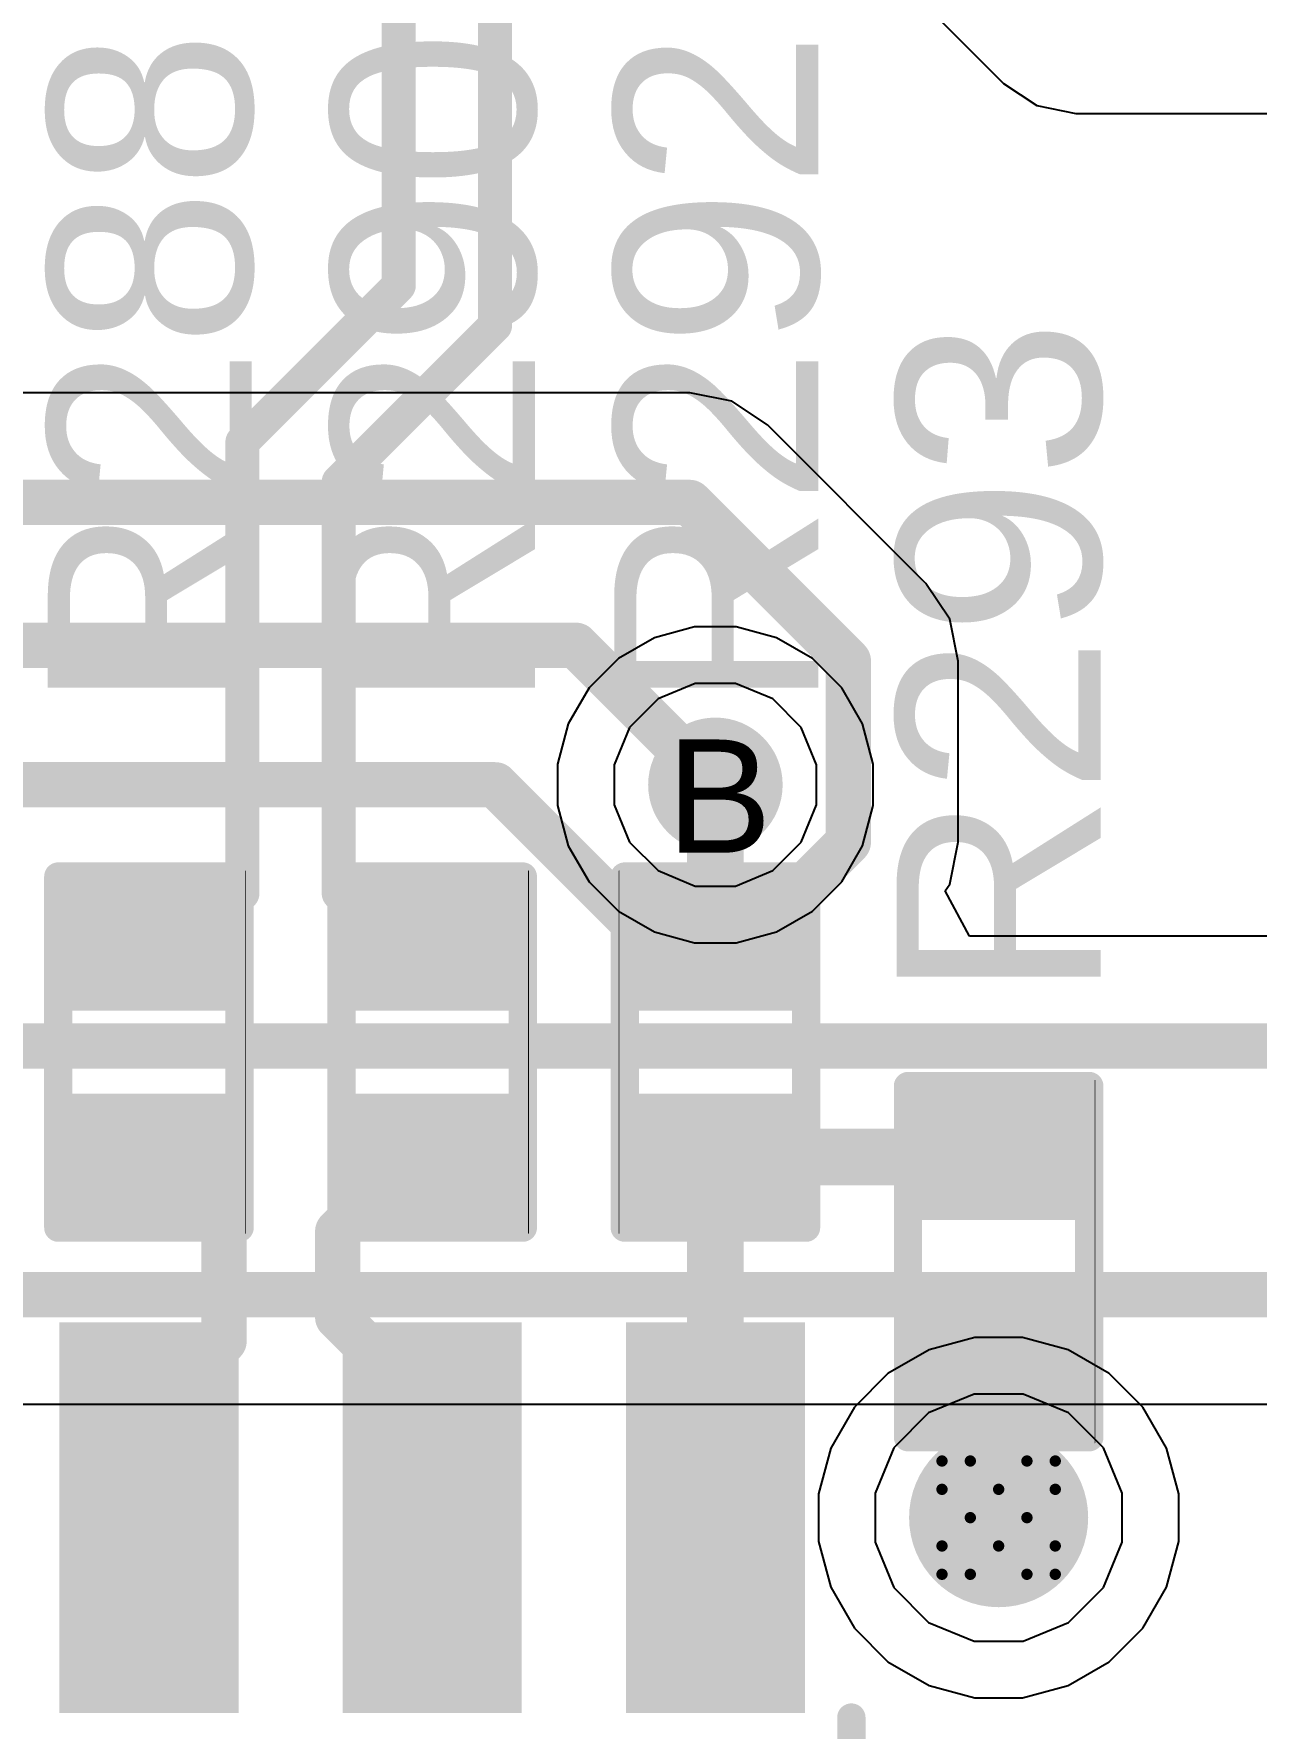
# Model space of a CAD drawing. Header units: inches. Extents: x 0 to 5379, y 0 to 5429.
# Drawn here: x 277.1 to 282.58, y 94.25 to 101.84 of the extents above; entities that cross this region are included whole.
import ezdxf

# ---------------------------------------------------------------- set-up
doc = ezdxf.new("R2010")
doc.units = ezdxf.units.IN
for name, color, linetype in [('Bottom Layer', 5, 'Continuous'), ('Bottom Solder', 6, 'Continuous'), ('Drill Drawing', 1, 'Continuous'), ('GND01', 16, 'Continuous'), ('GND02', 76, 'Continuous'), ('PWR', 156, 'Continuous'), ('SIG 01', 90, 'Continuous'), ('Top Layer', 1, 'Continuous'), ('Top Overlay', 2, 'Continuous'), ('Top Paste', 8, 'Continuous'), ('Top Solder', 216, 'Continuous'), ('Via Holes', 16, 'Continuous')]:
    doc.layers.add(name, color=color, linetype=linetype)
doc.styles.add('Arial', font='', dxfattribs={"height": 0.2})
doc.styles.get('Arial').set_extended_font_data('Arial')

# ---------------------------------------------------------------- blocks, each defined once
blk = doc.blocks.new('SOIC_8_0_154___3_90___W______144')
at = {"layer": 'Top Layer'}
for points in [[(-3.475, 1.605), (-3.475, 2.205), (-1.925, 2.205), (-1.925, 1.605)], [(1.925, 1.605), (1.925, 2.205), (3.475, 2.205), (3.475, 1.605)], [(-3.475, 0.335), (-3.475, 0.935), (-1.925, 0.935), (-1.925, 0.335)], [(1.925, 0.335), (1.925, 0.935), (3.475, 0.935), (3.475, 0.335)], [(-3.475, -0.935), (-3.475, -0.335), (-1.925, -0.335), (-1.925, -0.935)], [(1.925, -0.935), (1.925, -0.335), (3.475, -0.335), (3.475, -0.935)], [(-3.475, -2.205), (-3.475, -1.605), (-1.925, -1.605), (-1.925, -2.205)], [(1.925, -2.205), (1.925, -1.605), (3.475, -1.605), (3.475, -2.205)]]:
    blk.add_hatch(color=1, dxfattribs=at).paths.add_polyline_path(points)
at = {"layer": 'Top Overlay'}
blk.add_hatch(color=2, dxfattribs=at).paths.add_polyline_path([(-1.8387, 1.6244), (-1.4831, 1.6244), (-1.4831, 2.2086), (-1.8387, 2.2086)])
at = {"layer": 'Top Paste'}
for points in [[(-3.475, 1.605), (-3.475, 2.205), (-1.925, 2.205), (-1.925, 1.605)], [(1.925, 1.605), (1.925, 2.205), (3.475, 2.205), (3.475, 1.605)], [(-3.475, 0.335), (-3.475, 0.935), (-1.925, 0.935), (-1.925, 0.335)], [(1.925, 0.335), (1.925, 0.935), (3.475, 0.935), (3.475, 0.335)], [(-3.475, -0.935), (-3.475, -0.335), (-1.925, -0.335), (-1.925, -0.935)], [(1.925, -0.935), (1.925, -0.335), (3.475, -0.335), (3.475, -0.935)], [(-3.475, -2.205), (-3.475, -1.605), (-1.925, -1.605), (-1.925, -2.205)], [(1.925, -2.205), (1.925, -1.605), (3.475, -1.605), (3.475, -2.205)]]:
    blk.add_hatch(color=8, dxfattribs=at).paths.add_polyline_path(points)
at = {"layer": 'Top Solder'}
for points in [[(-3.5766, 1.5034), (-3.5766, 2.3066), (-1.8234, 2.3066), (-1.8234, 1.5034)], [(1.8234, 1.5034), (1.8234, 2.3066), (3.5766, 2.3066), (3.5766, 1.5034)], [(-3.5766, 0.2334), (-3.5766, 1.0366), (-1.8234, 1.0366), (-1.8234, 0.2334)], [(1.8234, 0.2334), (1.8234, 1.0366), (3.5766, 1.0366), (3.5766, 0.2334)], [(-3.5766, -1.0366), (-3.5766, -0.2334), (-1.8234, -0.2334), (-1.8234, -1.0366)], [(1.8234, -1.0366), (1.8234, -0.2334), (3.5766, -0.2334), (3.5766, -1.0366)], [(-3.5766, -2.3066), (-3.5766, -1.5034), (-1.8234, -1.5034), (-1.8234, -2.3066)], [(1.8234, -2.3066), (1.8234, -1.5034), (3.5766, -1.5034), (3.5766, -2.3066)]]:
    blk.add_hatch(color=216, dxfattribs=at).paths.add_polyline_path(points)
at = {"layer": 'Top Overlay'}
for points in [[(-1.8288, 2.5146, 0.127, 0.127, 0), (1.8034, 2.5146, 0.127, 0.127, 0)], [(-3.794, 2.0574, 0.127, 0.127, 0), (-3.667, 1.9304, 0.127, 0.127, 0)], [(-3.794, 2.0574, 0.127, 0.127, 0), (-3.794, 1.8034, 0.127, 0.127, 0)], [(-3.667, 1.9304, 0.127, 0.127, 0), (-3.794, 1.8034, 0.127, 0.127, 0)], [(-1.8288, -2.5146, 0.127, 0.127, 0), (1.8034, -2.5146, 0.127, 0.127, 0)]]:
    blk.add_lwpolyline(points, format="xyseb", dxfattribs=at)
for points in [[(-1.8605, 2.5146, 0.0635, 0.0635, 1), (-1.7971, 2.5146, 0.0635, 0.0635, 1)], [(1.7716, 2.5146, 0.0635, 0.0635, 1), (1.8352, 2.5146, 0.0635, 0.0635, 1)], [(-3.8258, 2.0574, 0.0635, 0.0635, 1), (-3.7623, 2.0574, 0.0635, 0.0635, 1)], [(-3.8258, 2.0574, 0.0635, 0.0635, 1), (-3.7623, 2.0574, 0.0635, 0.0635, 1)], [(-3.6988, 1.9304, 0.0635, 0.0635, 1), (-3.6353, 1.9304, 0.0635, 0.0635, 1)], [(-3.6988, 1.9304, 0.0635, 0.0635, 1), (-3.6353, 1.9304, 0.0635, 0.0635, 1)], [(-3.8258, 1.8034, 0.0635, 0.0635, 1), (-3.7623, 1.8034, 0.0635, 0.0635, 1)], [(-3.8258, 1.8034, 0.0635, 0.0635, 1), (-3.7623, 1.8034, 0.0635, 0.0635, 1)], [(-1.8605, -2.5146, 0.0635, 0.0635, 1), (-1.7971, -2.5146, 0.0635, 0.0635, 1)], [(1.7716, -2.5146, 0.0635, 0.0635, 1), (1.8352, -2.5146, 0.0635, 0.0635, 1)]]:
    blk.add_lwpolyline(points, format="xyseb", close=True, dxfattribs=at)
blk = doc.blocks.new('R___0402_477')
at = {"layer": 'Top Layer'}
for points in [[(-0.6985, -0.3175), (-0.6985, 0.3175), (-0.2413, 0.3175), (-0.2413, -0.3175)], [(0.2413, -0.3175), (0.2413, 0.3175), (0.6985, 0.3175), (0.6985, -0.3175)]]:
    blk.add_hatch(color=1, dxfattribs=at).paths.add_polyline_path(points)
at = {"layer": 'Top Paste'}
for points in [[(-0.6985, -0.3175), (-0.6985, 0.3175), (-0.2413, 0.3175), (-0.2413, -0.3175)], [(0.2413, -0.3175), (0.2413, 0.3175), (0.6985, 0.3175), (0.6985, -0.3175)]]:
    blk.add_hatch(color=8, dxfattribs=at).paths.add_polyline_path(points)
at = {"layer": 'Top Solder'}
for points in [[(-0.7535, -0.3725), (-0.7535, 0.3725), (-0.1863, 0.3725), (-0.1863, -0.3725)], [(0.1863, -0.3725), (0.1863, 0.3725), (0.7535, 0.3725), (0.7535, -0.3725)]]:
    blk.add_hatch(color=216, dxfattribs=at).paths.add_polyline_path(points)
at = {"layer": 'Top Overlay'}
for points in [[(-0.7874, 0.4064, 0.127, 0.127, 0), (0.7874, 0.4064, 0.127, 0.127, 0)], [(-0.7874, 0.4064, 0.127, 0.127, 0), (-0.7874, -0.4064, 0.127, 0.127, 0)], [(0.7874, 0.4064, 0.127, 0.127, 0), (0.7874, -0.4064, 0.127, 0.127, 0)], [(-0.7874, -0.4064, 0.127, 0.127, 0), (0.7874, -0.4064, 0.127, 0.127, 0)], [(-0.8128, -0.4318, 0.00323, 0.00323, 0), (0.8128, -0.4318, 0.00323, 0.00323, 0)]]:
    blk.add_lwpolyline(points, format="xyseb", dxfattribs=at)
for points in [[(-0.8191, 0.4064, 0.0635, 0.0635, 1), (-0.7556, 0.4064, 0.0635, 0.0635, 1)], [(-0.8191, 0.4064, 0.0635, 0.0635, 1), (-0.7556, 0.4064, 0.0635, 0.0635, 1)], [(0.7556, 0.4064, 0.0635, 0.0635, 1), (0.8191, 0.4064, 0.0635, 0.0635, 1)], [(0.7556, 0.4064, 0.0635, 0.0635, 1), (0.8191, 0.4064, 0.0635, 0.0635, 1)], [(-0.8191, -0.4064, 0.0635, 0.0635, 1), (-0.7556, -0.4064, 0.0635, 0.0635, 1)], [(-0.8191, -0.4064, 0.0635, 0.0635, 1), (-0.7556, -0.4064, 0.0635, 0.0635, 1)], [(0.7556, -0.4064, 0.0635, 0.0635, 1), (0.8191, -0.4064, 0.0635, 0.0635, 1)], [(0.7556, -0.4064, 0.0635, 0.0635, 1), (0.8191, -0.4064, 0.0635, 0.0635, 1)], [(-0.8136, -0.4318, 0.00161, 0.00161, 1), (-0.812, -0.4318, 0.00161, 0.00161, 1)], [(0.812, -0.4318, 0.00161, 0.00161, 1), (0.8136, -0.4318, 0.00161, 0.00161, 1)]]:
    blk.add_lwpolyline(points, format="xyseb", close=True, dxfattribs=at)
blk = doc.blocks.new('R___0402_478')
at = {"layer": 'Top Layer'}
for points in [[(-0.6985, -0.3175), (-0.6985, 0.3175), (-0.2413, 0.3175), (-0.2413, -0.3175)], [(0.2413, -0.3175), (0.2413, 0.3175), (0.6985, 0.3175), (0.6985, -0.3175)]]:
    blk.add_hatch(color=1, dxfattribs=at).paths.add_polyline_path(points)
at = {"layer": 'Top Paste'}
for points in [[(-0.6985, -0.3175), (-0.6985, 0.3175), (-0.2413, 0.3175), (-0.2413, -0.3175)], [(0.2413, -0.3175), (0.2413, 0.3175), (0.6985, 0.3175), (0.6985, -0.3175)]]:
    blk.add_hatch(color=8, dxfattribs=at).paths.add_polyline_path(points)
at = {"layer": 'Top Solder'}
for points in [[(-0.7535, -0.3725), (-0.7535, 0.3725), (-0.1863, 0.3725), (-0.1863, -0.3725)], [(0.1863, -0.3725), (0.1863, 0.3725), (0.7535, 0.3725), (0.7535, -0.3725)]]:
    blk.add_hatch(color=216, dxfattribs=at).paths.add_polyline_path(points)
at = {"layer": 'Top Overlay'}
for points in [[(0.7874, 0.4064, 0.127, 0.127, 0), (-0.7874, 0.4064, 0.127, 0.127, 0)], [(-0.7874, -0.4064, 0.127, 0.127, 0), (-0.7874, 0.4064, 0.127, 0.127, 0)], [(0.7874, -0.4064, 0.127, 0.127, 0), (0.7874, 0.4064, 0.127, 0.127, 0)], [(0.7874, -0.4064, 0.127, 0.127, 0), (-0.7874, -0.4064, 0.127, 0.127, 0)], [(0.8128, -0.4318, 0.00323, 0.00323, 0), (-0.8128, -0.4318, 0.00323, 0.00323, 0)]]:
    blk.add_lwpolyline(points, format="xyseb", dxfattribs=at)
for points in [[(-0.8191, 0.4064, 0.0635, 0.0635, 1), (-0.7556, 0.4064, 0.0635, 0.0635, 1)], [(-0.8191, 0.4064, 0.0635, 0.0635, 1), (-0.7556, 0.4064, 0.0635, 0.0635, 1)], [(0.7556, 0.4064, 0.0635, 0.0635, 1), (0.8191, 0.4064, 0.0635, 0.0635, 1)], [(0.7556, 0.4064, 0.0635, 0.0635, 1), (0.8191, 0.4064, 0.0635, 0.0635, 1)], [(-0.8191, -0.4064, 0.0635, 0.0635, 1), (-0.7556, -0.4064, 0.0635, 0.0635, 1)], [(-0.8191, -0.4064, 0.0635, 0.0635, 1), (-0.7556, -0.4064, 0.0635, 0.0635, 1)], [(0.7556, -0.4064, 0.0635, 0.0635, 1), (0.8191, -0.4064, 0.0635, 0.0635, 1)], [(0.7556, -0.4064, 0.0635, 0.0635, 1), (0.8191, -0.4064, 0.0635, 0.0635, 1)], [(-0.8136, -0.4318, 0.00161, 0.00161, 1), (-0.812, -0.4318, 0.00161, 0.00161, 1)], [(0.812, -0.4318, 0.00161, 0.00161, 1), (0.8136, -0.4318, 0.00161, 0.00161, 1)]]:
    blk.add_lwpolyline(points, format="xyseb", close=True, dxfattribs=at)
blk = doc.blocks.new('R___0402_480')
at = {"layer": 'Top Layer'}
for points in [[(-0.6985, -0.3175), (-0.6985, 0.3175), (-0.2413, 0.3175), (-0.2413, -0.3175)], [(0.2413, -0.3175), (0.2413, 0.3175), (0.6985, 0.3175), (0.6985, -0.3175)]]:
    blk.add_hatch(color=1, dxfattribs=at).paths.add_polyline_path(points)
at = {"layer": 'Top Paste'}
for points in [[(-0.6985, -0.3175), (-0.6985, 0.3175), (-0.2413, 0.3175), (-0.2413, -0.3175)], [(0.2413, -0.3175), (0.2413, 0.3175), (0.6985, 0.3175), (0.6985, -0.3175)]]:
    blk.add_hatch(color=8, dxfattribs=at).paths.add_polyline_path(points)
at = {"layer": 'Top Solder'}
for points in [[(-0.7535, -0.3725), (-0.7535, 0.3725), (-0.1863, 0.3725), (-0.1863, -0.3725)], [(0.1863, -0.3725), (0.1863, 0.3725), (0.7535, 0.3725), (0.7535, -0.3725)]]:
    blk.add_hatch(color=216, dxfattribs=at).paths.add_polyline_path(points)
at = {"layer": 'Top Overlay'}
for points in [[(-0.7874, 0.4064, 0.127, 0.127, 0), (0.7874, 0.4064, 0.127, 0.127, 0)], [(-0.7874, 0.4064, 0.127, 0.127, 0), (-0.7874, -0.4064, 0.127, 0.127, 0)], [(0.7874, 0.4064, 0.127, 0.127, 0), (0.7874, -0.4064, 0.127, 0.127, 0)], [(-0.7874, -0.4064, 0.127, 0.127, 0), (0.7874, -0.4064, 0.127, 0.127, 0)], [(-0.8128, -0.4318, 0.00323, 0.00323, 0), (0.8128, -0.4318, 0.00323, 0.00323, 0)]]:
    blk.add_lwpolyline(points, format="xyseb", dxfattribs=at)
for points in [[(-0.8191, 0.4064, 0.0635, 0.0635, 1), (-0.7556, 0.4064, 0.0635, 0.0635, 1)], [(-0.8191, 0.4064, 0.0635, 0.0635, 1), (-0.7556, 0.4064, 0.0635, 0.0635, 1)], [(0.7556, 0.4064, 0.0635, 0.0635, 1), (0.8191, 0.4064, 0.0635, 0.0635, 1)], [(0.7556, 0.4064, 0.0635, 0.0635, 1), (0.8191, 0.4064, 0.0635, 0.0635, 1)], [(-0.8191, -0.4064, 0.0635, 0.0635, 1), (-0.7556, -0.4064, 0.0635, 0.0635, 1)], [(-0.8191, -0.4064, 0.0635, 0.0635, 1), (-0.7556, -0.4064, 0.0635, 0.0635, 1)], [(0.7556, -0.4064, 0.0635, 0.0635, 1), (0.8191, -0.4064, 0.0635, 0.0635, 1)], [(0.7556, -0.4064, 0.0635, 0.0635, 1), (0.8191, -0.4064, 0.0635, 0.0635, 1)], [(-0.8136, -0.4318, 0.00161, 0.00161, 1), (-0.812, -0.4318, 0.00161, 0.00161, 1)], [(0.812, -0.4318, 0.00161, 0.00161, 1), (0.8136, -0.4318, 0.00161, 0.00161, 1)]]:
    blk.add_lwpolyline(points, format="xyseb", close=True, dxfattribs=at)
blk = doc.blocks.new('R___0402_482')
at = {"layer": 'Top Layer'}
for points in [[(-0.6985, -0.3175), (-0.6985, 0.3175), (-0.2413, 0.3175), (-0.2413, -0.3175)], [(0.2413, -0.3175), (0.2413, 0.3175), (0.6985, 0.3175), (0.6985, -0.3175)]]:
    blk.add_hatch(color=1, dxfattribs=at).paths.add_polyline_path(points)
at = {"layer": 'Top Paste'}
for points in [[(-0.6985, -0.3175), (-0.6985, 0.3175), (-0.2413, 0.3175), (-0.2413, -0.3175)], [(0.2413, -0.3175), (0.2413, 0.3175), (0.6985, 0.3175), (0.6985, -0.3175)]]:
    blk.add_hatch(color=8, dxfattribs=at).paths.add_polyline_path(points)
at = {"layer": 'Top Solder'}
for points in [[(-0.7535, -0.3725), (-0.7535, 0.3725), (-0.1863, 0.3725), (-0.1863, -0.3725)], [(0.1863, -0.3725), (0.1863, 0.3725), (0.7535, 0.3725), (0.7535, -0.3725)]]:
    blk.add_hatch(color=216, dxfattribs=at).paths.add_polyline_path(points)
at = {"layer": 'Top Overlay'}
for points in [[(-0.7874, 0.4064, 0.127, 0.127, 0), (0.7874, 0.4064, 0.127, 0.127, 0)], [(-0.7874, 0.4064, 0.127, 0.127, 0), (-0.7874, -0.4064, 0.127, 0.127, 0)], [(0.7874, 0.4064, 0.127, 0.127, 0), (0.7874, -0.4064, 0.127, 0.127, 0)], [(-0.7874, -0.4064, 0.127, 0.127, 0), (0.7874, -0.4064, 0.127, 0.127, 0)], [(-0.8128, -0.4318, 0.00323, 0.00323, 0), (0.8128, -0.4318, 0.00323, 0.00323, 0)]]:
    blk.add_lwpolyline(points, format="xyseb", dxfattribs=at)
for points in [[(-0.8191, 0.4064, 0.0635, 0.0635, 1), (-0.7556, 0.4064, 0.0635, 0.0635, 1)], [(-0.8191, 0.4064, 0.0635, 0.0635, 1), (-0.7556, 0.4064, 0.0635, 0.0635, 1)], [(0.7556, 0.4064, 0.0635, 0.0635, 1), (0.8191, 0.4064, 0.0635, 0.0635, 1)], [(0.7556, 0.4064, 0.0635, 0.0635, 1), (0.8191, 0.4064, 0.0635, 0.0635, 1)], [(-0.8191, -0.4064, 0.0635, 0.0635, 1), (-0.7556, -0.4064, 0.0635, 0.0635, 1)], [(-0.8191, -0.4064, 0.0635, 0.0635, 1), (-0.7556, -0.4064, 0.0635, 0.0635, 1)], [(0.7556, -0.4064, 0.0635, 0.0635, 1), (0.8191, -0.4064, 0.0635, 0.0635, 1)], [(0.7556, -0.4064, 0.0635, 0.0635, 1), (0.8191, -0.4064, 0.0635, 0.0635, 1)], [(-0.8136, -0.4318, 0.00161, 0.00161, 1), (-0.812, -0.4318, 0.00161, 0.00161, 1)], [(0.812, -0.4318, 0.00161, 0.00161, 1), (0.8136, -0.4318, 0.00161, 0.00161, 1)]]:
    blk.add_lwpolyline(points, format="xyseb", close=True, dxfattribs=at)

msp = doc.modelspace()

# ---------------------------------------------------------------- hatches: boundary and pattern name
at = {"layer": 'Bottom Layer'}
h = msp.add_hatch(color=5, dxfattribs=at)
edge = h.paths.add_edge_path()
edge.add_arc((280.1583, 98.4758), 0.2, 0, 360)
h = msp.add_hatch(color=5, dxfattribs=at)
edge = h.paths.add_edge_path()
edge.add_arc((281.4283, 95.1893), 0.3, 0, 360)
at = {"layer": 'Bottom Solder'}
h = msp.add_hatch(color=6, dxfattribs=at)
edge = h.paths.add_edge_path()
edge.add_arc((280.1583, 98.4758), 0.3016, 0, 360)
h = msp.add_hatch(color=6, dxfattribs=at)
edge = h.paths.add_edge_path()
edge.add_arc((281.4283, 95.1893), 0.4016, 0, 360)
at = {"layer": 'GND01'}
h = msp.add_hatch(color=16, dxfattribs=at)
edge = h.paths.add_edge_path()
edge.add_arc((280.1583, 98.4758), 0.2, 0, 360)
h = msp.add_hatch(color=16, dxfattribs=at)
edge = h.paths.add_edge_path()
edge.add_arc((281.4283, 95.1893), 0.3, 0, 360)
at = {"layer": 'GND02'}
h = msp.add_hatch(color=76, dxfattribs=at)
edge = h.paths.add_edge_path()
edge.add_arc((280.1583, 98.4758), 0.2, 0, 360)
h = msp.add_hatch(color=76, dxfattribs=at)
edge = h.paths.add_edge_path()
edge.add_arc((281.4283, 95.1893), 0.3, 0, 360)
at = {"layer": 'PWR'}
h = msp.add_hatch(color=156, dxfattribs=at)
edge = h.paths.add_edge_path()
edge.add_arc((280.1583, 98.4758), 0.2, 0, 360)
h = msp.add_hatch(color=156, dxfattribs=at)
edge = h.paths.add_edge_path()
edge.add_arc((281.4283, 95.1893), 0.3, 0, 360)
at = {"layer": 'SIG 01'}
h = msp.add_hatch(color=90, dxfattribs=at)
edge = h.paths.add_edge_path()
edge.add_arc((280.1583, 98.4758), 0.2, 0, 360)
h = msp.add_hatch(color=90, dxfattribs=at)
edge = h.paths.add_edge_path()
edge.add_arc((281.4283, 95.1893), 0.3, 0, 360)
at = {"layer": 'Top Layer'}
h = msp.add_hatch(color=1, dxfattribs=at)
edge = h.paths.add_edge_path()
edge.add_arc((280.1583, 98.4758), 0.2, 0, 360)
h = msp.add_hatch(color=1, dxfattribs=at)
edge = h.paths.add_edge_path()
edge.add_arc((281.4283, 95.1893), 0.3, 0, 360)
at = {"layer": 'Top Solder'}
h = msp.add_hatch(color=216, dxfattribs=at)
edge = h.paths.add_edge_path()
edge.add_arc((280.1583, 98.4758), 0.3016, 0, 360)
h = msp.add_hatch(color=216, dxfattribs=at)
edge = h.paths.add_edge_path()
edge.add_arc((281.4283, 95.1893), 0.4016, 0, 360)
at = {"layer": 'Via Holes'}
h = msp.add_hatch(color=7, dxfattribs=at)
edge = h.paths.add_edge_path()
edge.add_arc((280.1583, 98.4758), 0.1, 0, 360)
h = msp.add_hatch(color=7, dxfattribs=at)
edge = h.paths.add_edge_path()
edge.add_arc((281.4283, 95.1893), 0.15, 0, 360)

# ---------------------------------------------------------------- linework, layer by layer
at = {"layer": 'Bottom Layer'}
for p, q in [((280.0651, 99.1838), (279.885, 99.1355)), ((280.2515, 99.1838), (280.0651, 99.1838)), ((280.4316, 99.1355), (280.2515, 99.1838)), ((279.885, 99.1355), (279.7236, 99.0423)), ((280.593, 99.0423), (280.4316, 99.1355)), ((279.7236, 99.0423), (279.5917, 98.9105)), ((280.7248, 98.9105), (280.593, 99.0423)), ((279.5917, 98.9105), (279.4985, 98.7491)), ((280.818, 98.7491), (280.7248, 98.9105)), ((279.4985, 98.7491), (279.4503, 98.569)), ((280.8663, 98.569), (280.818, 98.7491)), ((279.4503, 98.569), (279.4503, 98.3826)), ((280.8663, 98.3826), (280.8663, 98.569)), ((279.4503, 98.3826), (279.4985, 98.2025)), ((280.818, 98.2025), (280.8663, 98.3826)), ((279.4985, 98.2025), (279.5917, 98.0411)), ((280.7248, 98.0411), (280.818, 98.2025)), ((279.5917, 98.0411), (279.7236, 97.9093)), ((280.593, 97.9093), (280.7248, 98.0411)), ((279.7236, 97.9093), (279.885, 97.8161)), ((280.4316, 97.8161), (280.593, 97.9093)), ((279.885, 97.8161), (280.0651, 97.7678)), ((280.2515, 97.7678), (280.4316, 97.8161)), ((280.0651, 97.7678), (280.2515, 97.7678)), ((281.3219, 95.9973), (281.1164, 95.9423)), ((281.5347, 95.9973), (281.3219, 95.9973)), ((281.7402, 95.9423), (281.5347, 95.9973)), ((281.1164, 95.9423), (280.9322, 95.8359)), ((281.9244, 95.8359), (281.7402, 95.9423)), ((280.9322, 95.8359), (280.7817, 95.6854)), ((282.0748, 95.6854), (281.9244, 95.8359)), ((280.7817, 95.6854), (280.6753, 95.5012)), ((282.1812, 95.5012), (282.0748, 95.6854)), ((280.6753, 95.5012), (280.6203, 95.2957)), ((282.2363, 95.2957), (282.1812, 95.5012)), ((280.6203, 95.2957), (280.6203, 95.0829)), ((282.2363, 95.0829), (282.2363, 95.2957)), ((280.6203, 95.0829), (280.6753, 94.8774)), ((282.1812, 94.8774), (282.2363, 95.0829)), ((280.6753, 94.8774), (280.7817, 94.6932)), ((282.0748, 94.6932), (282.1812, 94.8774)), ((280.7817, 94.6932), (280.9322, 94.5428)), ((281.9244, 94.5428), (282.0748, 94.6932)), ((280.9322, 94.5428), (281.1164, 94.4364)), ((281.7402, 94.4364), (281.9244, 94.5428)), ((281.1164, 94.4364), (281.3219, 94.3813)), ((281.3219, 94.3813), (281.5347, 94.3813)), ((281.5347, 94.3813), (281.7402, 94.4364))]:
    msp.add_line(p, q, dxfattribs=at)
at = {"layer": 'Drill Drawing'}
for points in [[(281.1743, 95.3163, 0.0508, 0.0508, 0), (281.1743, 95.4433, 0.0508, 0.0508, 0)], [(281.1743, 95.4433, 0.0508, 0.0508, 0), (281.3013, 95.4433, 0.0508, 0.0508, 0)], [(281.3013, 95.4433, 0.0508, 0.0508, 0), (281.4283, 95.3163, 0.0508, 0.0508, 0)], [(281.4283, 95.3163, 0.0508, 0.0508, 0), (281.5553, 95.4433, 0.0508, 0.0508, 0)], [(281.5553, 95.4433, 0.0508, 0.0508, 0), (281.6823, 95.4433, 0.0508, 0.0508, 0)], [(281.6823, 95.3163, 0.0508, 0.0508, 0), (281.6823, 95.4433, 0.0508, 0.0508, 0)], [(281.1743, 95.3163, 0.0508, 0.0508, 0), (281.3013, 95.1893, 0.0508, 0.0508, 0)], [(281.5553, 95.1893, 0.0508, 0.0508, 0), (281.6823, 95.3163, 0.0508, 0.0508, 0)], [(281.1743, 95.0623, 0.0508, 0.0508, 0), (281.3013, 95.1893, 0.0508, 0.0508, 0)], [(281.5553, 95.1893, 0.0508, 0.0508, 0), (281.6823, 95.0623, 0.0508, 0.0508, 0)], [(281.1743, 94.9353, 0.0508, 0.0508, 0), (281.1743, 95.0623, 0.0508, 0.0508, 0)], [(281.3013, 94.9353, 0.0508, 0.0508, 0), (281.4283, 95.0623, 0.0508, 0.0508, 0)], [(281.4283, 95.0623, 0.0508, 0.0508, 0), (281.5553, 94.9353, 0.0508, 0.0508, 0)], [(281.6823, 94.9353, 0.0508, 0.0508, 0), (281.6823, 95.0623, 0.0508, 0.0508, 0)], [(281.1743, 94.9353, 0.0508, 0.0508, 0), (281.3013, 94.9353, 0.0508, 0.0508, 0)], [(281.5553, 94.9353, 0.0508, 0.0508, 0), (281.6823, 94.9353, 0.0508, 0.0508, 0)]]:
    msp.add_lwpolyline(points, format="xyseb", dxfattribs=at)
for points in [[(281.1616, 95.4433, 0.0254, 0.0254, 1), (281.187, 95.4433, 0.0254, 0.0254, 1)], [(281.1616, 95.4433, 0.0254, 0.0254, 1), (281.187, 95.4433, 0.0254, 0.0254, 1)], [(281.2886, 95.4433, 0.0254, 0.0254, 1), (281.314, 95.4433, 0.0254, 0.0254, 1)], [(281.2886, 95.4433, 0.0254, 0.0254, 1), (281.314, 95.4433, 0.0254, 0.0254, 1)], [(281.5426, 95.4433, 0.0254, 0.0254, 1), (281.568, 95.4433, 0.0254, 0.0254, 1)], [(281.5426, 95.4433, 0.0254, 0.0254, 1), (281.568, 95.4433, 0.0254, 0.0254, 1)], [(281.6696, 95.4433, 0.0254, 0.0254, 1), (281.695, 95.4433, 0.0254, 0.0254, 1)], [(281.6696, 95.4433, 0.0254, 0.0254, 1), (281.695, 95.4433, 0.0254, 0.0254, 1)], [(281.1616, 95.3163, 0.0254, 0.0254, 1), (281.187, 95.3163, 0.0254, 0.0254, 1)], [(281.1616, 95.3163, 0.0254, 0.0254, 1), (281.187, 95.3163, 0.0254, 0.0254, 1)], [(281.4156, 95.3163, 0.0254, 0.0254, 1), (281.441, 95.3163, 0.0254, 0.0254, 1)], [(281.4156, 95.3163, 0.0254, 0.0254, 1), (281.441, 95.3163, 0.0254, 0.0254, 1)], [(281.6696, 95.3163, 0.0254, 0.0254, 1), (281.695, 95.3163, 0.0254, 0.0254, 1)], [(281.6696, 95.3163, 0.0254, 0.0254, 1), (281.695, 95.3163, 0.0254, 0.0254, 1)], [(281.2886, 95.1893, 0.0254, 0.0254, 1), (281.314, 95.1893, 0.0254, 0.0254, 1)], [(281.2886, 95.1893, 0.0254, 0.0254, 1), (281.314, 95.1893, 0.0254, 0.0254, 1)], [(281.5426, 95.1893, 0.0254, 0.0254, 1), (281.568, 95.1893, 0.0254, 0.0254, 1)], [(281.5426, 95.1893, 0.0254, 0.0254, 1), (281.568, 95.1893, 0.0254, 0.0254, 1)], [(281.1616, 95.0623, 0.0254, 0.0254, 1), (281.187, 95.0623, 0.0254, 0.0254, 1)], [(281.1616, 95.0623, 0.0254, 0.0254, 1), (281.187, 95.0623, 0.0254, 0.0254, 1)], [(281.4156, 95.0623, 0.0254, 0.0254, 1), (281.441, 95.0623, 0.0254, 0.0254, 1)], [(281.4156, 95.0623, 0.0254, 0.0254, 1), (281.441, 95.0623, 0.0254, 0.0254, 1)], [(281.6696, 95.0623, 0.0254, 0.0254, 1), (281.695, 95.0623, 0.0254, 0.0254, 1)], [(281.6696, 95.0623, 0.0254, 0.0254, 1), (281.695, 95.0623, 0.0254, 0.0254, 1)], [(281.1616, 94.9353, 0.0254, 0.0254, 1), (281.187, 94.9353, 0.0254, 0.0254, 1)], [(281.1616, 94.9353, 0.0254, 0.0254, 1), (281.187, 94.9353, 0.0254, 0.0254, 1)], [(281.2886, 94.9353, 0.0254, 0.0254, 1), (281.314, 94.9353, 0.0254, 0.0254, 1)], [(281.2886, 94.9353, 0.0254, 0.0254, 1), (281.314, 94.9353, 0.0254, 0.0254, 1)], [(281.5426, 94.9353, 0.0254, 0.0254, 1), (281.568, 94.9353, 0.0254, 0.0254, 1)], [(281.5426, 94.9353, 0.0254, 0.0254, 1), (281.568, 94.9353, 0.0254, 0.0254, 1)], [(281.6696, 94.9353, 0.0254, 0.0254, 1), (281.695, 94.9353, 0.0254, 0.0254, 1)], [(281.6696, 94.9353, 0.0254, 0.0254, 1), (281.695, 94.9353, 0.0254, 0.0254, 1)]]:
    msp.add_lwpolyline(points, format="xyseb", close=True, dxfattribs=at)
at = {"layer": 'GND01'}
for p, q in [((280.068, 98.9298), (279.9011, 98.8607)), ((280.2486, 98.9298), (280.068, 98.9298)), ((280.4155, 98.8607), (280.2486, 98.9298)), ((279.9011, 98.8607), (279.7734, 98.733)), ((280.5432, 98.733), (280.4155, 98.8607)), ((279.7734, 98.733), (279.7043, 98.5661)), ((280.6123, 98.5661), (280.5432, 98.733)), ((279.7043, 98.5661), (279.7043, 98.3855)), ((280.6123, 98.3855), (280.6123, 98.5661)), ((279.7043, 98.3855), (279.7734, 98.2186)), ((280.5432, 98.2186), (280.6123, 98.3855)), ((279.7734, 98.2186), (279.9011, 98.0909)), ((280.4155, 98.0909), (280.5432, 98.2186)), ((279.9011, 98.0909), (280.068, 98.0218)), ((280.068, 98.0218), (280.2486, 98.0218)), ((280.2486, 98.0218), (280.4155, 98.0909))]:
    msp.add_line(p, q, dxfattribs=at)
at = {"layer": 'GND02'}
for p, q in [((280.068, 98.9298), (279.9011, 98.8607)), ((280.2486, 98.9298), (280.068, 98.9298)), ((280.4155, 98.8607), (280.2486, 98.9298)), ((279.9011, 98.8607), (279.7734, 98.733)), ((280.5432, 98.733), (280.4155, 98.8607)), ((279.7734, 98.733), (279.7043, 98.5661)), ((280.6123, 98.5661), (280.5432, 98.733)), ((279.7043, 98.5661), (279.7043, 98.3855)), ((280.6123, 98.3855), (280.6123, 98.5661)), ((279.7043, 98.3855), (279.7734, 98.2186)), ((280.5432, 98.2186), (280.6123, 98.3855)), ((279.7734, 98.2186), (279.9011, 98.0909)), ((280.4155, 98.0909), (280.5432, 98.2186)), ((279.9011, 98.0909), (280.068, 98.0218)), ((280.068, 98.0218), (280.2486, 98.0218)), ((280.2486, 98.0218), (280.4155, 98.0909))]:
    msp.add_line(p, q, dxfattribs=at)
at = {"layer": 'PWR'}
for p, q in [((280.068, 98.9298), (279.9011, 98.8607)), ((280.2486, 98.9298), (280.068, 98.9298)), ((280.4155, 98.8607), (280.2486, 98.9298)), ((279.9011, 98.8607), (279.7734, 98.733)), ((280.5432, 98.733), (280.4155, 98.8607)), ((279.7734, 98.733), (279.7043, 98.5661)), ((280.6123, 98.5661), (280.5432, 98.733)), ((279.7043, 98.5661), (279.7043, 98.3855)), ((280.6123, 98.3855), (280.6123, 98.5661)), ((279.7043, 98.3855), (279.7734, 98.2186)), ((280.5432, 98.2186), (280.6123, 98.3855)), ((279.7734, 98.2186), (279.9011, 98.0909)), ((280.4155, 98.0909), (280.5432, 98.2186)), ((279.9011, 98.0909), (280.068, 98.0218)), ((280.068, 98.0218), (280.2486, 98.0218)), ((280.2486, 98.0218), (280.4155, 98.0909)), ((281.3181, 95.7433), (281.1145, 95.659)), ((281.5385, 95.7433), (281.3181, 95.7433)), ((281.7421, 95.659), (281.5385, 95.7433)), ((281.1145, 95.659), (280.9586, 95.5031)), ((281.8979, 95.5031), (281.7421, 95.659)), ((280.9586, 95.5031), (280.8743, 95.2995)), ((281.9823, 95.2995), (281.8979, 95.5031)), ((280.8743, 95.2995), (280.8743, 95.0791)), ((281.9823, 95.0791), (281.9823, 95.2995)), ((280.8743, 95.0791), (280.9586, 94.8755)), ((281.8979, 94.8755), (281.9823, 95.0791)), ((280.9586, 94.8755), (281.1145, 94.7197)), ((281.7421, 94.7197), (281.8979, 94.8755)), ((281.1145, 94.7197), (281.3181, 94.6353)), ((281.5385, 94.6353), (281.7421, 94.7197)), ((281.3181, 94.6353), (281.5385, 94.6353))]:
    msp.add_line(p, q, dxfattribs=at)
at = {"layer": 'SIG 01'}
for p, q in [((279.8731, 103.1983), (281.4497, 101.6217)), ((281.4497, 101.6217), (281.5989, 101.5221)), ((281.5989, 101.5221), (281.7748, 101.4871)), ((281.7748, 101.4871), (297.077, 101.4871)), ((280.0432, 100.2343), (274.7263, 100.2343)), ((280.2315, 100.1968), (280.0432, 100.2343)), ((280.3912, 100.0902), (280.2315, 100.1968)), ((281.1024, 99.379), (280.3912, 100.0902)), ((281.209, 99.2193), (281.1024, 99.379)), ((281.2465, 99.031), (281.209, 99.2193)), ((281.2465, 98.2191), (281.2465, 99.031)), ((281.209, 98.0308), (281.2465, 98.2191)), ((281.1883, 97.9998), (281.209, 98.0308)), ((281.297, 97.7966), (281.1883, 97.9998)), ((286.9155, 97.7966), (281.297, 97.7966)), ((275.8057, 95.6977), (285.6682, 95.6977))]:
    msp.add_line(p, q, dxfattribs=at)
for points in [[(274.5225, 99.7422, 0.2032, 0.2032, 0), (280.0432, 99.7422, 0.2032, 0.2032, 0)], [(280.0432, 99.7422, 0.2032, 0.2032, 0), (280.7544, 99.031, 0.2032, 0.2032, 0)], [(274.1558, 99.1015, 0.2032, 0.2032, 0), (279.5326, 99.1015, 0.2032, 0.2032, 0)], [(279.5326, 99.1015, 0.2032, 0.2032, 0), (280.1583, 98.4758, 0.2032, 0.2032, 0)], [(280.7544, 98.2191, 0.2032, 0.2032, 0), (280.7544, 99.031, 0.2032, 0.2032, 0)], [(276.3483, 98.4758, 0.2032, 0.2032, 0), (279.1715, 98.4758, 0.2032, 0.2032, 0)], [(279.1715, 98.4758, 0.2032, 0.2032, 0), (279.7525, 97.8948, 0.2032, 0.2032, 0)], [(280.4301, 97.8948, 0.2032, 0.2032, 0), (280.7544, 98.2191, 0.2032, 0.2032, 0)], [(279.7525, 97.8948, 0.2032, 0.2032, 0), (280.4301, 97.8948, 0.2032, 0.2032, 0)], [(273.4029, 97.3046, 0.2032, 0.2032, 0), (286.9155, 97.3046, 0.2032, 0.2032, 0)], [(272.7615, 96.1898, 0.2032, 0.2032, 0), (285.872, 96.1898, 0.2032, 0.2032, 0)]]:
    msp.add_lwpolyline(points, format="xyseb", dxfattribs=at)
for points in [[(279.9924, 99.7422, 0.1016, 0.1016, 1), (280.094, 99.7422, 0.1016, 0.1016, 1)], [(279.9924, 99.7422, 0.1016, 0.1016, 1), (280.094, 99.7422, 0.1016, 0.1016, 1)], [(279.4818, 99.1015, 0.1016, 0.1016, 1), (279.5834, 99.1015, 0.1016, 0.1016, 1)], [(279.4818, 99.1015, 0.1016, 0.1016, 1), (279.5834, 99.1015, 0.1016, 0.1016, 1)], [(280.7036, 99.031, 0.1016, 0.1016, 1), (280.8052, 99.031, 0.1016, 0.1016, 1)], [(280.7036, 99.031, 0.1016, 0.1016, 1), (280.8052, 99.031, 0.1016, 0.1016, 1)], [(279.1207, 98.4758, 0.1016, 0.1016, 1), (279.2223, 98.4758, 0.1016, 0.1016, 1)], [(279.1207, 98.4758, 0.1016, 0.1016, 1), (279.2223, 98.4758, 0.1016, 0.1016, 1)], [(280.1075, 98.4758, 0.1016, 0.1016, 1), (280.2091, 98.4758, 0.1016, 0.1016, 1)], [(280.7036, 98.2191, 0.1016, 0.1016, 1), (280.8052, 98.2191, 0.1016, 0.1016, 1)], [(280.7036, 98.2191, 0.1016, 0.1016, 1), (280.8052, 98.2191, 0.1016, 0.1016, 1)], [(279.7017, 97.8948, 0.1016, 0.1016, 1), (279.8033, 97.8948, 0.1016, 0.1016, 1)], [(279.7017, 97.8948, 0.1016, 0.1016, 1), (279.8033, 97.8948, 0.1016, 0.1016, 1)], [(280.3793, 97.8948, 0.1016, 0.1016, 1), (280.4809, 97.8948, 0.1016, 0.1016, 1)], [(280.3793, 97.8948, 0.1016, 0.1016, 1), (280.4809, 97.8948, 0.1016, 0.1016, 1)]]:
    msp.add_lwpolyline(points, format="xyseb", close=True, dxfattribs=at)
at = {"layer": 'Top Layer'}
for points in [[(279.1704, 100.536, 0.1524, 0.1524, 0), (279.1704, 103.7674, 0.1524, 0.1524, 0)], [(278.7386, 100.7148, 0.1524, 0.1524, 0), (278.7386, 103.3549, 0.1524, 0.1524, 0)], [(278.0374, 100.0136, 0.1524, 0.1524, 0), (278.7386, 100.7148, 0.1524, 0.1524, 0)], [(278.4692, 99.8348, 0.1524, 0.1524, 0), (279.1704, 100.536, 0.1524, 0.1524, 0)], [(278.0374, 97.9888, 0.1524, 0.1524, 0), (278.0374, 100.0136, 0.1524, 0.1524, 0)], [(278.4692, 97.9888, 0.1524, 0.1524, 0), (278.4692, 99.8348, 0.1524, 0.1524, 0)], [(280.1583, 97.7471, 0.254, 0.254, 0), (280.1583, 98.4758, 0.254, 0.254, 0)], [(277.9481, 97.8995, 0.1524, 0.1524, 0), (278.0374, 97.9888, 0.1524, 0.1524, 0)], [(278.4692, 97.9888, 0.1524, 0.1524, 0), (278.5585, 97.8995, 0.1524, 0.1524, 0)], [(277.6183, 97.7471, 0.1524, 0.1524, 0), (277.7707, 97.8995, 0.1524, 0.1524, 0)], [(277.7707, 97.8995, 0.1524, 0.1524, 0), (277.9481, 97.8995, 0.1524, 0.1524, 0)], [(278.5585, 97.8995, 0.1524, 0.1524, 0), (278.7359, 97.8995, 0.1524, 0.1524, 0)], [(278.7359, 97.8995, 0.1524, 0.1524, 0), (278.8883, 97.7471, 0.1524, 0.1524, 0)], [(277.6183, 96.8073, 0.2032, 0.2032, 0), (277.7072, 96.8073, 0.2032, 0.2032, 0)], [(277.7072, 96.8073, 0.2032, 0.2032, 0), (277.9552, 96.5593, 0.2032, 0.2032, 0)], [(278.6724, 96.6803, 0.2032, 0.2032, 0), (278.7994, 96.8073, 0.2032, 0.2032, 0)], [(278.7994, 96.8073, 0.2032, 0.2032, 0), (278.8883, 96.8073, 0.2032, 0.2032, 0)], [(280.1583, 95.1893, 0.254, 0.254, 0), (280.1583, 96.8073, 0.254, 0.254, 0)], [(280.1583, 96.8073, 0.254, 0.254, 0), (281.4283, 96.8073, 0.254, 0.254, 0)], [(278.4648, 96.4728, 0.2032, 0.2032, 0), (278.6724, 96.6803, 0.2032, 0.2032, 0)], [(278.6724, 96.6803, 0.2032, 0.2032, 0), (278.6724, 96.6803, 0.2032, 0.2032, 0)], [(277.9552, 95.9818, 0.2032, 0.2032, 0), (277.9552, 96.5593, 0.2032, 0.2032, 0)], [(278.4648, 96.0878, 0.2032, 0.2032, 0), (278.4648, 96.4728, 0.2032, 0.2032, 0)], [(278.4648, 96.0878, 0.2032, 0.2032, 0), (278.8883, 95.6643, 0.2032, 0.2032, 0)], [(277.8362, 95.8627, 0.2032, 0.2032, 0), (277.9552, 95.9818, 0.2032, 0.2032, 0)], [(277.6183, 95.6643, 0.2032, 0.2032, 0), (277.8167, 95.8627, 0.2032, 0.2032, 0)], [(277.8167, 95.8627, 0.2032, 0.2032, 0), (277.8362, 95.8627, 0.2032, 0.2032, 0)], [(281.4283, 95.1893, 0.254, 0.254, 0), (281.4283, 95.8675, 0.254, 0.254, 0)], [(277.6183, 95.1893, 0.2032, 0.2032, 0), (277.6183, 95.6643, 0.2032, 0.2032, 0)], [(278.8883, 95.1893, 0.2032, 0.2032, 0), (278.8883, 95.6643, 0.2032, 0.2032, 0)]]:
    msp.add_lwpolyline(points, format="xyseb", dxfattribs=at)
for points in [[(278.7005, 100.7148, 0.0762, 0.0762, 1), (278.7767, 100.7148, 0.0762, 0.0762, 1)], [(278.7005, 100.7148, 0.0762, 0.0762, 1), (278.7767, 100.7148, 0.0762, 0.0762, 1)], [(279.1323, 100.536, 0.0762, 0.0762, 1), (279.2085, 100.536, 0.0762, 0.0762, 1)], [(279.1323, 100.536, 0.0762, 0.0762, 1), (279.2085, 100.536, 0.0762, 0.0762, 1)], [(277.9993, 100.0136, 0.0762, 0.0762, 1), (278.0755, 100.0136, 0.0762, 0.0762, 1)], [(277.9993, 100.0136, 0.0762, 0.0762, 1), (278.0755, 100.0136, 0.0762, 0.0762, 1)], [(278.4311, 99.8348, 0.0762, 0.0762, 1), (278.5073, 99.8348, 0.0762, 0.0762, 1)], [(278.4311, 99.8348, 0.0762, 0.0762, 1), (278.5073, 99.8348, 0.0762, 0.0762, 1)], [(280.0948, 98.4758, 0.127, 0.127, 1), (280.2218, 98.4758, 0.127, 0.127, 1)], [(277.9993, 97.9888, 0.0762, 0.0762, 1), (278.0755, 97.9888, 0.0762, 0.0762, 1)], [(277.9993, 97.9888, 0.0762, 0.0762, 1), (278.0755, 97.9888, 0.0762, 0.0762, 1)], [(278.4311, 97.9888, 0.0762, 0.0762, 1), (278.5073, 97.9888, 0.0762, 0.0762, 1)], [(278.4311, 97.9888, 0.0762, 0.0762, 1), (278.5073, 97.9888, 0.0762, 0.0762, 1)], [(277.7326, 97.8995, 0.0762, 0.0762, 1), (277.8088, 97.8995, 0.0762, 0.0762, 1)], [(277.7326, 97.8995, 0.0762, 0.0762, 1), (277.8088, 97.8995, 0.0762, 0.0762, 1)], [(277.91, 97.8995, 0.0762, 0.0762, 1), (277.9862, 97.8995, 0.0762, 0.0762, 1)], [(277.91, 97.8995, 0.0762, 0.0762, 1), (277.9862, 97.8995, 0.0762, 0.0762, 1)], [(278.5204, 97.8995, 0.0762, 0.0762, 1), (278.5966, 97.8995, 0.0762, 0.0762, 1)], [(278.5204, 97.8995, 0.0762, 0.0762, 1), (278.5966, 97.8995, 0.0762, 0.0762, 1)], [(278.6978, 97.8995, 0.0762, 0.0762, 1), (278.774, 97.8995, 0.0762, 0.0762, 1)], [(278.6978, 97.8995, 0.0762, 0.0762, 1), (278.774, 97.8995, 0.0762, 0.0762, 1)], [(280.0948, 97.7471, 0.127, 0.127, 1), (280.2218, 97.7471, 0.127, 0.127, 1)], [(277.5802, 97.7471, 0.0762, 0.0762, 1), (277.6564, 97.7471, 0.0762, 0.0762, 1)], [(278.8502, 97.7471, 0.0762, 0.0762, 1), (278.9264, 97.7471, 0.0762, 0.0762, 1)], [(277.5675, 96.8073, 0.1016, 0.1016, 1), (277.6691, 96.8073, 0.1016, 0.1016, 1)], [(277.6564, 96.8073, 0.1016, 0.1016, 1), (277.758, 96.8073, 0.1016, 0.1016, 1)], [(277.6564, 96.8073, 0.1016, 0.1016, 1), (277.758, 96.8073, 0.1016, 0.1016, 1)], [(278.7486, 96.8073, 0.1016, 0.1016, 1), (278.8502, 96.8073, 0.1016, 0.1016, 1)], [(278.7486, 96.8073, 0.1016, 0.1016, 1), (278.8502, 96.8073, 0.1016, 0.1016, 1)], [(278.8375, 96.8073, 0.1016, 0.1016, 1), (278.9391, 96.8073, 0.1016, 0.1016, 1)], [(280.0948, 96.8073, 0.127, 0.127, 1), (280.2218, 96.8073, 0.127, 0.127, 1)], [(280.0948, 96.8073, 0.127, 0.127, 1), (280.2218, 96.8073, 0.127, 0.127, 1)], [(281.3648, 96.8073, 0.127, 0.127, 1), (281.4918, 96.8073, 0.127, 0.127, 1)], [(278.6216, 96.6803, 0.1016, 0.1016, 1), (278.7232, 96.6803, 0.1016, 0.1016, 1)], [(278.6216, 96.6803, 0.1016, 0.1016, 1), (278.7232, 96.6803, 0.1016, 0.1016, 1)], [(278.6216, 96.6803, 0.1016, 0.1016, 1), (278.7232, 96.6803, 0.1016, 0.1016, 1)], [(278.6216, 96.6803, 0.1016, 0.1016, 1), (278.7232, 96.6803, 0.1016, 0.1016, 1)], [(277.9044, 96.5593, 0.1016, 0.1016, 1), (278.006, 96.5593, 0.1016, 0.1016, 1)], [(277.9044, 96.5593, 0.1016, 0.1016, 1), (278.006, 96.5593, 0.1016, 0.1016, 1)], [(278.414, 96.4728, 0.1016, 0.1016, 1), (278.5156, 96.4728, 0.1016, 0.1016, 1)], [(278.414, 96.4728, 0.1016, 0.1016, 1), (278.5156, 96.4728, 0.1016, 0.1016, 1)], [(278.414, 96.0878, 0.1016, 0.1016, 1), (278.5156, 96.0878, 0.1016, 0.1016, 1)], [(278.414, 96.0878, 0.1016, 0.1016, 1), (278.5156, 96.0878, 0.1016, 0.1016, 1)], [(277.9044, 95.9818, 0.1016, 0.1016, 1), (278.006, 95.9818, 0.1016, 0.1016, 1)], [(277.9044, 95.9818, 0.1016, 0.1016, 1), (278.006, 95.9818, 0.1016, 0.1016, 1)], [(277.7659, 95.8627, 0.1016, 0.1016, 1), (277.8675, 95.8627, 0.1016, 0.1016, 1)], [(277.7659, 95.8627, 0.1016, 0.1016, 1), (277.8675, 95.8627, 0.1016, 0.1016, 1)], [(277.7854, 95.8627, 0.1016, 0.1016, 1), (277.887, 95.8627, 0.1016, 0.1016, 1)], [(277.7854, 95.8627, 0.1016, 0.1016, 1), (277.887, 95.8627, 0.1016, 0.1016, 1)], [(281.3648, 95.8675, 0.127, 0.127, 1), (281.4918, 95.8675, 0.127, 0.127, 1)], [(277.5675, 95.6643, 0.1016, 0.1016, 1), (277.6691, 95.6643, 0.1016, 0.1016, 1)], [(277.5675, 95.6643, 0.1016, 0.1016, 1), (277.6691, 95.6643, 0.1016, 0.1016, 1)], [(278.8375, 95.6643, 0.1016, 0.1016, 1), (278.9391, 95.6643, 0.1016, 0.1016, 1)], [(278.8375, 95.6643, 0.1016, 0.1016, 1), (278.9391, 95.6643, 0.1016, 0.1016, 1)], [(277.5675, 95.1893, 0.1016, 0.1016, 1), (277.6691, 95.1893, 0.1016, 0.1016, 1)], [(278.8375, 95.1893, 0.1016, 0.1016, 1), (278.9391, 95.1893, 0.1016, 0.1016, 1)], [(280.0948, 95.1893, 0.127, 0.127, 1), (280.2218, 95.1893, 0.127, 0.127, 1)], [(281.3648, 95.1893, 0.127, 0.127, 1), (281.4918, 95.1893, 0.127, 0.127, 1)]]:
    msp.add_lwpolyline(points, format="xyseb", close=True, dxfattribs=at)

# ---------------------------------------------------------------- block references
for name, p, rotation in [('R___0402_482', (277.6183, 97.2772), 90), ('R___0402_480', (278.8883, 97.2772), 90), ('R___0402_478', (280.1583, 97.2772), 270), ('R___0402_477', (281.4283, 96.3374), 90), ('SOIC_8_0_154___3_90___W______144', (278.2533, 92.4893), 90)]:
    msp.add_blockref(name, p, dxfattribs=dict(rotation=rotation))

# ---------------------------------------------------------------- texts
at = {"layer": 'Drill Drawing', "style": 'Arial'}
msp.add_text('B', height=0.508, dxfattribs=at).set_placement((279.9382, 98.1711))
at = {"layer": 'Top Overlay', "style": 'Arial'}
for s, p in [('R288', (278.0791, 98.8065)), ('R290', (279.3491, 98.8065)), ('R292', (280.6191, 98.8065)), ('R293', (281.8852, 97.5111))]:
    msp.add_text(s, height=0.9144, rotation=90, dxfattribs=at).set_placement(p)

doc.saveas('drawing.dxf')
